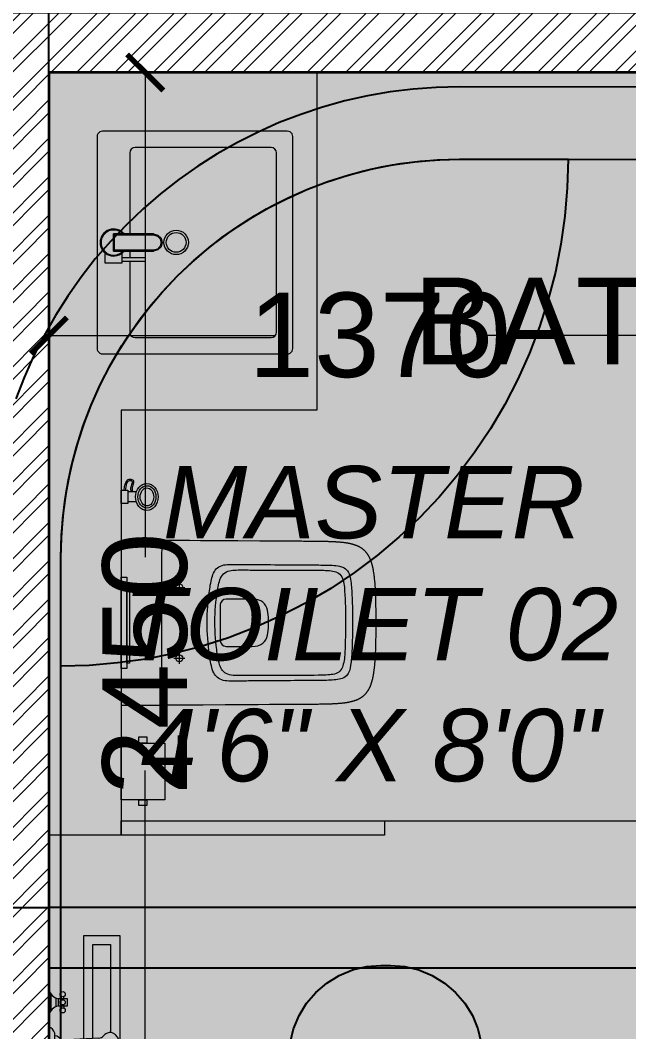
# Model space of a CAD drawing. Header units: millimetres. Extents: x 69529 to 85301, y 41669 to 59279.
# Drawn here: x 80280 to 81540, y 51397 to 53492 of the extents above; entities that cross this region are included whole.
import ezdxf

# ---------------------------------------------------------------- set-up
doc = ezdxf.new("R2010")
doc.units = ezdxf.units.MM
for name, color, linetype, lineweight, true_color in [('DA_DIMENSION', 7, 'Continuous', 5, 0xc2474747), ('DA_FURNITURE', 7, 'Continuous', 5, 0xc2666666), ('DA_HATCH', 7, 'Continuous', 5, 0xc2545454)]:
    doc.layers.add(name, color=color, linetype=linetype, lineweight=lineweight, true_color=true_color)
doc.layers.add('DA_TEXT IN SQ.FT', color=193, linetype='Continuous', lineweight=9)
doc.layers.add('DA_WALL', color=7, linetype='Continuous', lineweight=35)
for name, color, linetype in [('PROP-FURN', 9, 'CONTINUOUS'), ('PROP-SHELL', 7, 'CONTINUOUS'), ('PROP-TEXT', 3, 'CONTINUOUS'), ('PROP-WALL-NEW', 1, 'CONTINUOUS')]:
    doc.layers.add(name, color=color, linetype=linetype)
doc.styles.add('MtXpl_Arial', font='ArialItalic.ttf')
doc.styles.get("Standard").update_dxf_attribs({"font": 'Arial.ttf'})
doc.dimstyles.get("Standard").update_dxf_attribs({"dimtxt": 0.18, "dimasz": 0.18, "dimexe": 0.18, "dimexo": 0.0625, "dimgap": 0.09, "dimtad": 1, "dimtih": 1, "dimtoh": 1, "dimdec": 4, "dimdsep": 46, "dimtxsty": 'Standard', "dimcen": 0.09, "dimazin": 3, "dimtfac": 1, "dimtdec": 4, "dimtmove": 0, "dimatfit": 3, "dimfxl": 1, "dimtolj": 1})

# ---------------------------------------------------------------- blocks, each defined once
blk = doc.blocks.new('wc2')
at = {"layer": 'DA_FURNITURE'}
for p, q in [((-0.5973, -0.2609), (-0.6148, -0.2609)), ((-0.5973, -0.2814), (-0.6148, -0.2814))]:
    blk.add_line(p, q, dxfattribs=at)
for points in [[(-0.5384, 0.2388), (-0.5384, 0.3562), (-0.6288, 0.3562), (-0.6288, 0.2388)], [(-0.5758, 0.3562), (-0.5758, 0.3678), (-0.5921, 0.3678), (-0.5921, 0.3562)], [(-0.5758, 0.2257), (-0.5758, 0.2388), (-0.5921, 0.2388), (-0.5921, 0.2257)], [(-0.6288, -0.1808), (-0.6288, 0.0535), (-0.6288, 0.1121), (-0.6288, 0.1414), (-0.6288, 0.1561), (-0.6288, 0.1597), (-0.6288, 0.16), (-0.6288, 0.16), (-0.6288, 0.1601), (-0.6288, 0.1601), (-0.6288, 0.1601), (-0.6288, 0.1601), (-0.6287, 0.1601), (-0.6287, 0.1601), (-0.6285, 0.1601), (-0.6281, 0.1601), (-0.6277, 0.1601), (-0.6273, 0.1601), (-0.6269, 0.1601), (-0.6265, 0.1601), (-0.6261, 0.1601), (-0.6257, 0.1601), (-0.6253, 0.1601), (-0.6248, 0.1601), (-0.6244, 0.1601), (-0.624, 0.1601), (-0.6236, 0.1601), (-0.6231, 0.1601), (-0.6227, 0.1601), (-0.6223, 0.1601), (-0.6218, 0.1601), (-0.6214, 0.16), (-0.6209, 0.16), (-0.6205, 0.16), (-0.62, 0.16), (-0.6196, 0.16), (-0.6191, 0.16), (-0.6186, 0.16), (-0.6182, 0.16), (-0.6177, 0.16), (-0.6172, 0.16), (-0.6168, 0.16), (-0.6163, 0.16), (-0.6158, 0.16), (-0.6148, 0.16), (-0.6138, 0.16), (-0.6128, 0.16), (-0.6118, 0.16), (-0.6108, 0.16), (-0.6098, 0.16), (-0.6088, 0.16), (-0.6077, 0.16), (-0.6067, 0.16), (-0.6056, 0.16), (-0.6046, 0.16), (-0.6035, 0.16), (-0.6024, 0.16), (-0.6013, 0.16), (-0.6003, 0.16), (-0.5992, 0.16), (-0.5981, 0.16), (-0.597, 0.16), (-0.5958, 0.16), (-0.5947, 0.16), (-0.5936, 0.16), (-0.5925, 0.16), (-0.5914, 0.16), (-0.5902, 0.16), (-0.588, 0.16), (-0.5857, 0.16), (-0.5811, 0.16), (-0.5788, 0.16), (-0.5766, 0.16), (-0.5743, 0.16), (-0.572, 0.16), (-0.5709, 0.16), (-0.5698, 0.16), (-0.5687, 0.16), (-0.5675, 0.16), (-0.5664, 0.16), (-0.5653, 0.16), (-0.5642, 0.16), (-0.5631, 0.16), (-0.562, 0.16), (-0.5609, 0.16), (-0.5599, 0.16), (-0.5588, 0.16), (-0.5577, 0.16), (-0.5567, 0.16), (-0.5556, 0.16), (-0.5546, 0.16), (-0.5535, 0.16), (-0.5525, 0.16), (-0.5515, 0.16), (-0.5505, 0.16), (-0.5495, 0.16), (-0.5485, 0.16), (-0.5475, 0.16), (-0.5471, 0.16), (-0.5466, 0.16), (-0.5461, 0.16), (-0.5456, 0.16), (-0.5452, 0.16), (-0.5447, 0.16), (-0.5442, 0.16), (-0.5438, 0.16), (-0.5433, 0.16), (-0.5428, 0.16), (-0.5424, 0.16), (-0.5419, 0.16), (-0.5415, 0.16), (-0.541, 0.16), (-0.5406, 0.16), (-0.5402, 0.16), (-0.5397, 0.1599), (-0.5393, 0.1599), (-0.5389, 0.1599), (-0.5385, 0.1599), (-0.538, 0.1599), (-0.5376, 0.1599), (-0.5372, 0.1599), (-0.5368, 0.1599), (-0.5364, 0.1599), (-0.536, 0.1599), (-0.5356, 0.1599), (-0.5352, 0.1599), (-0.5348, 0.1599), (-0.5344, 0.1599), (-0.5343, 0.1599), (-0.5343, 0.1599), (-0.5343, 0.1599), (-0.5343, 0.1599), (-0.5343, 0.1599), (-0.5343, 0.1599), (-0.5342, 0.1599), (-0.5342, 0.1599), (-0.534, 0.1599), (-0.5333, 0.1599), (-0.5304, 0.1599), (-0.5276, 0.1599), (-0.5219, 0.1598), (-0.519, 0.1598), (-0.5183, 0.1598), (-0.5179, 0.1598), (-0.5178, 0.1598), (-0.5177, 0.1598), (-0.5177, 0.1598), (-0.5177, 0.1598), (-0.5177, 0.1598), (-0.5176, 0.1598), (-0.5176, 0.1598), (-0.5174, 0.1598), (-0.5167, 0.1598), (-0.5052, 0.1597), (-0.4938, 0.1596), (-0.4824, 0.1595), (-0.4709, 0.1594), (-0.4595, 0.1594), (-0.4138, 0.1591), (-0.4023, 0.1591), (-0.3909, 0.159), (-0.3852, 0.1589), (-0.3794, 0.1589), (-0.368, 0.1588), (-0.3451, 0.1587), (-0.3222, 0.1585), (-0.2993, 0.1583), (-0.2878, 0.1583), (-0.2763, 0.1582), (-0.2649, 0.1581), (-0.2534, 0.1581), (-0.252, 0.1581), (-0.2516, 0.1581), (-0.2515, 0.1581), (-0.2514, 0.1581), (-0.2514, 0.1581), (-0.2513, 0.1581), (-0.2513, 0.1581), (-0.251, 0.158), (-0.2495, 0.158), (-0.2467, 0.158), (-0.241, 0.158), (-0.2353, 0.158), (-0.2296, 0.1579), (-0.2267, 0.1579), (-0.2239, 0.1579), (-0.221, 0.1579), (-0.2182, 0.1578), (-0.2153, 0.1578), (-0.2124, 0.1577), (-0.2096, 0.1577), (-0.2067, 0.1576), (-0.2039, 0.1576), (-0.201, 0.1575), (-0.1982, 0.1574), (-0.1968, 0.1573), (-0.1953, 0.1573), (-0.1939, 0.1572), (-0.1925, 0.1572), (-0.1911, 0.1571), (-0.1896, 0.157), (-0.1882, 0.157), (-0.1868, 0.1569), (-0.1854, 0.1568), (-0.185, 0.1568), (-0.185, 0.1568), (-0.185, 0.1568), (-0.185, 0.1568), (-0.1849, 0.1568), (-0.1849, 0.1568), (-0.1848, 0.1568), (-0.1845, 0.1568), (-0.1831, 0.1567), (-0.1817, 0.1566), (-0.1804, 0.1565), (-0.179, 0.1564), (-0.1777, 0.1563), (-0.1763, 0.1562), (-0.1749, 0.1561), (-0.1736, 0.156), (-0.1722, 0.1558), (-0.1708, 0.1557), (-0.1695, 0.1555), (-0.1681, 0.1554), (-0.1668, 0.1552), (-0.1661, 0.1551), (-0.1654, 0.155), (-0.1647, 0.1549), (-0.164, 0.1548), (-0.1634, 0.1547), (-0.1627, 0.1546), (-0.162, 0.1545), (-0.1613, 0.1544), (-0.1607, 0.1542), (-0.16, 0.1541), (-0.1593, 0.154), (-0.1586, 0.1539), (-0.158, 0.1538), (-0.1573, 0.1536), (-0.1566, 0.1535), (-0.156, 0.1533), (-0.1553, 0.1532), (-0.1546, 0.1531), (-0.154, 0.1529), (-0.1536, 0.1528), (-0.1535, 0.1528), (-0.1534, 0.1528), (-0.1534, 0.1528), (-0.1533, 0.1528), (-0.1527, 0.1526), (-0.1521, 0.1525), (-0.1515, 0.1523), (-0.1509, 0.1522), (-0.1503, 0.152), (-0.1497, 0.1519), (-0.1491, 0.1517), (-0.1486, 0.1515), (-0.148, 0.1513), (-0.1474, 0.1512), (-0.1468, 0.151), (-0.1462, 0.1508), (-0.1456, 0.1506), (-0.1451, 0.1504), (-0.1445, 0.1502), (-0.1439, 0.15), (-0.1433, 0.1498), (-0.1427, 0.1496), (-0.1422, 0.1494), (-0.1416, 0.1491), (-0.141, 0.1489), (-0.1405, 0.1487), (-0.1399, 0.1484), (-0.1393, 0.1482), (-0.1388, 0.1479), (-0.1382, 0.1477), (-0.1377, 0.1474), (-0.1371, 0.1471), (-0.1366, 0.1469), (-0.136, 0.1466), (-0.1355, 0.1463), (-0.135, 0.146), (-0.1344, 0.1457), (-0.1339, 0.1454), (-0.1334, 0.1451), (-0.1329, 0.1448), (-0.1323, 0.1444), (-0.1318, 0.1441), (-0.1313, 0.1438), (-0.1308, 0.1434), (-0.1303, 0.1431), (-0.1298, 0.1427), (-0.1293, 0.1424), (-0.1288, 0.142), (-0.1283, 0.1416), (-0.1279, 0.1412), (-0.1277, 0.1411), (-0.1277, 0.1411), (-0.1277, 0.1411), (-0.1277, 0.1411), (-0.1277, 0.1411), (-0.1277, 0.1411), (-0.1275, 0.141), (-0.127, 0.1406), (-0.1266, 0.1401), (-0.1261, 0.1397), (-0.1256, 0.1393), (-0.1252, 0.1388), (-0.1247, 0.1384), (-0.1242, 0.138), (-0.1238, 0.1375), (-0.1234, 0.137), (-0.1229, 0.1366), (-0.1225, 0.1361), (-0.1221, 0.1356), (-0.1217, 0.1352), (-0.1213, 0.1347), (-0.1209, 0.1342), (-0.1205, 0.1337), (-0.1201, 0.1332), (-0.1198, 0.1327), (-0.1194, 0.1322), (-0.1191, 0.1317), (-0.1187, 0.1312), (-0.1184, 0.1307), (-0.118, 0.1301), (-0.1177, 0.1296), (-0.1173, 0.1291), (-0.117, 0.1285), (-0.1167, 0.128), (-0.1164, 0.1275), (-0.1161, 0.1269), (-0.1158, 0.1264), (-0.1155, 0.1258), (-0.1152, 0.1253), (-0.1149, 0.1247), (-0.1146, 0.1241), (-0.1144, 0.1236), (-0.1141, 0.123), (-0.1138, 0.1224), (-0.1136, 0.1219), (-0.1133, 0.1213), (-0.1131, 0.1207), (-0.1128, 0.1201), (-0.1126, 0.1195), (-0.1124, 0.119), (-0.1121, 0.1184), (-0.1119, 0.1178), (-0.1117, 0.1172), (-0.1115, 0.1166), (-0.1113, 0.116), (-0.1111, 0.1154), (-0.1109, 0.1148), (-0.1107, 0.1142), (-0.1105, 0.1136), (-0.1103, 0.113), (-0.1101, 0.1124), (-0.1099, 0.1117), (-0.1098, 0.1111), (-0.1096, 0.1105), (-0.1094, 0.1099), (-0.1092, 0.1093), (-0.1091, 0.1087), (-0.1089, 0.1081), (-0.1088, 0.1074), (-0.1086, 0.1068), (-0.1085, 0.1062), (-0.1083, 0.1056), (-0.1082, 0.105), (-0.108, 0.1043), (-0.1079, 0.1037), (-0.1078, 0.1031), (-0.1076, 0.1025), (-0.1075, 0.1018), (-0.1073, 0.1006), (-0.107, 0.0993), (-0.1068, 0.0981), (-0.1066, 0.0968), (-0.1064, 0.0956), (-0.1062, 0.0944), (-0.106, 0.0931), (-0.1058, 0.0919), (-0.1056, 0.0907), (-0.1054, 0.0894), (-0.1053, 0.0888), (-0.1053, 0.0885), (-0.1053, 0.0884), (-0.1053, 0.0883), (-0.1053, 0.0883), (-0.1053, 0.0882), (-0.1051, 0.0868), (-0.1049, 0.0854), (-0.1047, 0.084), (-0.1045, 0.0827), (-0.1044, 0.0813), (-0.1042, 0.0799), (-0.1041, 0.0785), (-0.1039, 0.0771), (-0.1038, 0.0757), (-0.1037, 0.0743), (-0.1036, 0.0729), (-0.1034, 0.0715), (-0.1033, 0.0701), (-0.1032, 0.0687), (-0.1031, 0.0674), (-0.103, 0.066), (-0.1029, 0.0646), (-0.1028, 0.0632), (-0.1028, 0.0618), (-0.1027, 0.0604), (-0.1026, 0.059), (-0.1025, 0.0576), (-0.1025, 0.0562), (-0.1024, 0.0548), (-0.1023, 0.0534), (-0.1023, 0.052), (-0.1022, 0.0506), (-0.1021, 0.0478), (-0.102, 0.045), (-0.102, 0.0422), (-0.1019, 0.0394), (-0.1018, 0.0366), (-0.1017, 0.0338), (-0.1017, 0.031), (-0.1016, 0.0254), (-0.1015, 0.024), (-0.1015, 0.0234), (-0.1015, 0.0226), (-0.1014, 0.0198), (-0.1014, 0.0169), (-0.1013, 0.0141), (-0.1013, 0.0112), (-0.1012, 0.0084), (-0.1012, 0.0055), (-0.1012, 0.0026), (-0.1012, -0.0002), (-0.1011, -0.0031), (-0.1011, -0.0059), (-0.1011, -0.0088), (-0.1011, -0.0116), (-0.1011, -0.0145), (-0.1011, -0.0174), (-0.1012, -0.0202), (-0.1012, -0.0231), (-0.1012, -0.0259), (-0.1012, -0.0288), (-0.1013, -0.0317), (-0.1013, -0.0345), (-0.1014, -0.0374), (-0.1014, -0.0402), (-0.1015, -0.0431), (-0.1016, -0.0487), (-0.1017, -0.0543), (-0.1018, -0.057), (-0.1019, -0.0598), (-0.1019, -0.0626), (-0.102, -0.0654), (-0.1021, -0.0682), (-0.1022, -0.071), (-0.1023, -0.0724), (-0.1023, -0.0738), (-0.1024, -0.0752), (-0.1024, -0.0766), (-0.1025, -0.078), (-0.1026, -0.0794), (-0.1026, -0.0808), (-0.1027, -0.0822), (-0.1028, -0.0836), (-0.1029, -0.085), (-0.103, -0.0864), (-0.1031, -0.0878), (-0.1032, -0.0892), (-0.1033, -0.0906), (-0.1034, -0.092), (-0.1035, -0.0934), (-0.1036, -0.0948), (-0.1038, -0.0962), (-0.1039, -0.0976), (-0.104, -0.0989), (-0.1042, -0.1003), (-0.1043, -0.1017), (-0.1045, -0.1031), (-0.1046, -0.1045), (-0.1048, -0.1059), (-0.105, -0.1073), (-0.1051, -0.108), (-0.1051, -0.108), (-0.1051, -0.108), (-0.1051, -0.1081), (-0.1051, -0.1083), (-0.1052, -0.1086), (-0.1053, -0.1098), (-0.1055, -0.111), (-0.1057, -0.1123), (-0.1059, -0.1135), (-0.1061, -0.1148), (-0.1063, -0.116), (-0.1065, -0.1173), (-0.1067, -0.1185), (-0.1069, -0.1198), (-0.1071, -0.121), (-0.1074, -0.1223), (-0.1075, -0.1229), (-0.1076, -0.1235), (-0.1078, -0.1242), (-0.1079, -0.1248), (-0.108, -0.1254), (-0.1082, -0.126), (-0.1083, -0.1267), (-0.1085, -0.1273), (-0.1086, -0.1279), (-0.1088, -0.1285), (-0.1089, -0.1292), (-0.1091, -0.1298), (-0.1092, -0.1304), (-0.1094, -0.131), (-0.1096, -0.1316), (-0.1098, -0.1323), (-0.1099, -0.1329), (-0.1101, -0.1335), (-0.1103, -0.1341), (-0.1105, -0.1347), (-0.1107, -0.1353), (-0.1109, -0.1359), (-0.1111, -0.1365), (-0.1113, -0.1371), (-0.1115, -0.1377), (-0.1117, -0.1383), (-0.112, -0.1389), (-0.1122, -0.1395), (-0.1124, -0.1401), (-0.1126, -0.1407), (-0.1129, -0.1413), (-0.1131, -0.1419), (-0.1134, -0.1425), (-0.1136, -0.143), (-0.1139, -0.1436), (-0.1142, -0.1442), (-0.1144, -0.1448), (-0.1147, -0.1453), (-0.115, -0.1459), (-0.1153, -0.1464), (-0.1156, -0.147), (-0.1159, -0.1476), (-0.1162, -0.1481), (-0.1165, -0.1487), (-0.1168, -0.1492), (-0.1171, -0.1497), (-0.1174, -0.1503), (-0.1178, -0.1508), (-0.1181, -0.1513), (-0.1185, -0.1519), (-0.1188, -0.1524), (-0.1192, -0.1529), (-0.1195, -0.1534), (-0.1199, -0.1539), (-0.1203, -0.1544), (-0.1207, -0.1549), (-0.1211, -0.1554), (-0.1215, -0.1559), (-0.1219, -0.1564), (-0.1223, -0.1568), (-0.1227, -0.1573), (-0.1231, -0.1578), (-0.1235, -0.1582), (-0.124, -0.1587), (-0.1244, -0.1591), (-0.1249, -0.1596), (-0.1253, -0.16), (-0.1258, -0.1605), (-0.1263, -0.1609), (-0.1268, -0.1613), (-0.1268, -0.1614), (-0.1269, -0.1614), (-0.1269, -0.1614), (-0.1269, -0.1615), (-0.1271, -0.1616), (-0.1273, -0.1618), (-0.1278, -0.1622), (-0.1282, -0.1625), (-0.1287, -0.1629), (-0.1292, -0.1633), (-0.1297, -0.1636), (-0.1302, -0.164), (-0.1307, -0.1644), (-0.1312, -0.1647), (-0.1317, -0.165), (-0.1322, -0.1654), (-0.1327, -0.1657), (-0.1333, -0.166), (-0.1338, -0.1663), (-0.1343, -0.1666), (-0.1348, -0.1669), (-0.1354, -0.1672), (-0.1359, -0.1675), (-0.1364, -0.1678), (-0.137, -0.1681), (-0.1375, -0.1683), (-0.1381, -0.1686), (-0.1386, -0.1688), (-0.1392, -0.1691), (-0.1397, -0.1693), (-0.1403, -0.1696), (-0.1409, -0.1698), (-0.1414, -0.17), (-0.142, -0.1703), (-0.1425, -0.1705), (-0.1431, -0.1707), (-0.1437, -0.1709), (-0.1443, -0.1711), (-0.1448, -0.1713), (-0.1454, -0.1715), (-0.146, -0.1717), (-0.1466, -0.1719), (-0.1472, -0.1721), (-0.1477, -0.1723), (-0.1483, -0.1724), (-0.1489, -0.1726), (-0.1495, -0.1728), (-0.1501, -0.1729), (-0.1507, -0.1731), (-0.1513, -0.1732), (-0.1519, -0.1734), (-0.1521, -0.1735), (-0.1522, -0.1735), (-0.1523, -0.1735), (-0.1525, -0.1735), (-0.1531, -0.1737), (-0.1538, -0.1739), (-0.1545, -0.174), (-0.1551, -0.1742), (-0.1558, -0.1743), (-0.1565, -0.1744), (-0.1571, -0.1746), (-0.1578, -0.1747), (-0.1585, -0.1748), (-0.1591, -0.175), (-0.1598, -0.1751), (-0.1605, -0.1752), (-0.1612, -0.1753), (-0.1618, -0.1754), (-0.1625, -0.1756), (-0.1632, -0.1757), (-0.1638, -0.1758), (-0.1645, -0.1759), (-0.1652, -0.176), (-0.1659, -0.1761), (-0.1665, -0.1761), (-0.1672, -0.1762), (-0.1686, -0.1764), (-0.1699, -0.1766), (-0.1713, -0.1767), (-0.1727, -0.1769), (-0.174, -0.177), (-0.1754, -0.1771), (-0.1767, -0.1772), (-0.1781, -0.1773), (-0.1795, -0.1774), (-0.1808, -0.1775), (-0.1822, -0.1776), (-0.1835, -0.1777), (-0.1836, -0.1777), (-0.1836, -0.1777), (-0.1836, -0.1777), (-0.1836, -0.1777), (-0.1837, -0.1777), (-0.1837, -0.1777), (-0.1841, -0.1777), (-0.1848, -0.1778), (-0.1862, -0.1779), (-0.1877, -0.1779), (-0.1891, -0.178), (-0.1905, -0.1781), (-0.1919, -0.1781), (-0.1934, -0.1782), (-0.1948, -0.1783), (-0.1962, -0.1783), (-0.1976, -0.1784), (-0.1991, -0.1784), (-0.2005, -0.1785), (-0.2033, -0.1785), (-0.2062, -0.1786), (-0.209, -0.1787), (-0.2119, -0.1787), (-0.2148, -0.1788), (-0.2176, -0.1788), (-0.2205, -0.1789), (-0.2233, -0.1789), (-0.2262, -0.1789), (-0.229, -0.1789), (-0.2319, -0.179), (-0.2376, -0.179), (-0.2433, -0.179), (-0.249, -0.179), (-0.2504, -0.179), (-0.2518, -0.179), (-0.2547, -0.1791), (-0.2604, -0.1791), (-0.2719, -0.1792), (-0.2833, -0.1792), (-0.3062, -0.1794), (-0.312, -0.1795), (-0.3148, -0.1795), (-0.3163, -0.1795), (-0.3166, -0.1795), (-0.3166, -0.1795), (-0.3166, -0.1795), (-0.3167, -0.1795), (-0.3168, -0.1795), (-0.3169, -0.1795), (-0.3173, -0.1795), (-0.3187, -0.1795), (-0.3416, -0.1797), (-0.3875, -0.18), (-0.4104, -0.1801), (-0.4333, -0.1802), (-0.4448, -0.1803), (-0.4476, -0.1803), (-0.4491, -0.1803), (-0.4498, -0.1803), (-0.45, -0.1804), (-0.45, -0.1804), (-0.45, -0.1804), (-0.45, -0.1804), (-0.45, -0.1804), (-0.4501, -0.1804), (-0.4502, -0.1804), (-0.4531, -0.1804), (-0.4645, -0.1804), (-0.4873, -0.1806), (-0.4987, -0.1806), (-0.5044, -0.1807), (-0.5102, -0.1807), (-0.5159, -0.1807), (-0.5162, -0.1807), (-0.5163, -0.1807), (-0.5164, -0.1807), (-0.5164, -0.1807), (-0.5164, -0.1807), (-0.5164, -0.1807), (-0.5164, -0.1807), (-0.5164, -0.1807), (-0.5166, -0.1807), (-0.517, -0.1807), (-0.5177, -0.1807), (-0.5205, -0.1808), (-0.5262, -0.1808), (-0.5319, -0.1809), (-0.5326, -0.1809), (-0.5328, -0.1809), (-0.5329, -0.1809), (-0.533, -0.1809), (-0.533, -0.1809), (-0.533, -0.1809), (-0.533, -0.1809), (-0.533, -0.1809), (-0.5331, -0.1809), (-0.5333, -0.1809), (-0.5337, -0.1809), (-0.5341, -0.1809), (-0.5341, -0.1809), (-0.5342, -0.1809), (-0.5342, -0.1809), (-0.5342, -0.1809), (-0.5342, -0.1809), (-0.5342, -0.1809), (-0.5342, -0.1809), (-0.5342, -0.1809), (-0.5342, -0.1809), (-0.5346, -0.1809), (-0.535, -0.1809), (-0.5354, -0.1809), (-0.5358, -0.1809), (-0.5362, -0.181), (-0.5366, -0.181), (-0.537, -0.181), (-0.5374, -0.181), (-0.5378, -0.181), (-0.5382, -0.181), (-0.5387, -0.181), (-0.5391, -0.181), (-0.5395, -0.181), (-0.54, -0.181), (-0.5404, -0.181), (-0.5408, -0.181), (-0.5413, -0.181), (-0.5417, -0.181), (-0.5422, -0.181), (-0.5426, -0.181), (-0.5431, -0.181), (-0.5435, -0.181), (-0.544, -0.181), (-0.5445, -0.181), (-0.5449, -0.181), (-0.5454, -0.181), (-0.5459, -0.181), (-0.5464, -0.181), (-0.5468, -0.181), (-0.5473, -0.181), (-0.5483, -0.181), (-0.5493, -0.181), (-0.5503, -0.181), (-0.5513, -0.181), (-0.5523, -0.181), (-0.5533, -0.181), (-0.5544, -0.181), (-0.5554, -0.181), (-0.5565, -0.181), (-0.5575, -0.181), (-0.5586, -0.181), (-0.5597, -0.181), (-0.5607, -0.181), (-0.5618, -0.181), (-0.5629, -0.181), (-0.564, -0.1809), (-0.5651, -0.1809), (-0.5662, -0.1809), (-0.5673, -0.1809), (-0.5685, -0.1809), (-0.5696, -0.1809), (-0.5707, -0.1809), (-0.5718, -0.1809), (-0.573, -0.1809), (-0.5752, -0.1809), (-0.5775, -0.1809), (-0.5798, -0.1809), (-0.5844, -0.1809), (-0.5867, -0.1809), (-0.5889, -0.1809), (-0.5912, -0.1809), (-0.5923, -0.1809), (-0.5935, -0.1809), (-0.5946, -0.1809), (-0.5957, -0.1809), (-0.5968, -0.1809), (-0.5979, -0.1809), (-0.599, -0.1809), (-0.6001, -0.1808), (-0.6012, -0.1808), (-0.6023, -0.1808), (-0.6034, -0.1808), (-0.6045, -0.1808), (-0.6055, -0.1808), (-0.6066, -0.1808), (-0.6076, -0.1808), (-0.6087, -0.1808), (-0.6097, -0.1808), (-0.6107, -0.1808), (-0.6117, -0.1808), (-0.6127, -0.1808), (-0.6137, -0.1808), (-0.6147, -0.1808), (-0.6157, -0.1808), (-0.6162, -0.1808), (-0.6167, -0.1808), (-0.6171, -0.1808), (-0.6176, -0.1808), (-0.6181, -0.1808), (-0.6185, -0.1808), (-0.619, -0.1808), (-0.6195, -0.1808), (-0.6199, -0.1808), (-0.6204, -0.1808), (-0.6208, -0.1808), (-0.6213, -0.1808), (-0.6217, -0.1808), (-0.6222, -0.1808), (-0.6226, -0.1808), (-0.6231, -0.1808), (-0.6235, -0.1808), (-0.6239, -0.1808), (-0.6243, -0.1808), (-0.6248, -0.1808), (-0.6252, -0.1808), (-0.6256, -0.1808), (-0.626, -0.1808), (-0.6264, -0.1808), (-0.6268, -0.1808), (-0.6272, -0.1808), (-0.6276, -0.1808), (-0.628, -0.1808), (-0.6284, -0.1808), (-0.6288, -0.1808)], [(-0.6174, -0.1051), (-0.6174, 0.0844), (-0.6288, 0.0844), (-0.6288, -0.1051)], [(-0.6117, -0.0938), (-0.6117, 0.073), (-0.6174, 0.073), (-0.6174, -0.0938)], [(-0.6288, -0.2851), (-0.6148, -0.2851), (-0.6148, -0.2572), (-0.6288, -0.2572)]]:
    blk.add_lwpolyline(points, close=True, dxfattribs=at)
for points in [[(-0.5198, 0.0632), (-0.4971, 0.0632)], [(-0.5085, 0.0746), (-0.5085, 0.0519)], [(-0.5198, -0.0837), (-0.4971, -0.0837)], [(-0.5085, -0.0724), (-0.5085, -0.0951)]]:
    blk.add_lwpolyline(points, dxfattribs=at)
at = {"layer": 'DA_FURNITURE', "extrusion": (0, 0, -1)}
for major_axis, ratio in [((0, 0.028), 0.833333), ((0, 0.0233), 0.8), ((0, 0.0186), 0.75)]:
    blk.add_ellipse((-0.5756, -0.2711), major_axis=major_axis, ratio=ratio, start_param=3.141593, end_param=9.424778, dxfattribs=at)
at = {"layer": 'DA_FURNITURE'}
for points, knots in [([(-0.5343, 0.1599), (-0.5361, 0.1599), (-0.5383, 0.1602), (-0.54, 0.1593), (-0.5421, 0.1583), (-0.5425, 0.1555), (-0.5429, 0.1534), (-0.545, 0.143), (-0.5444, 0.1321), (-0.5445, 0.1215), (-0.5447, 0.0993), (-0.5446, 0.077), (-0.5447, 0.0547), (-0.5447, 0.033), (-0.5447, 0.0112), (-0.5448, -0.0105), (-0.5447, -0.0549), (-0.545, -0.0994), (-0.5445, -0.1439), (-0.5444, -0.1544), (-0.5449, -0.1652), (-0.5427, -0.1755), (-0.5422, -0.1775), (-0.5417, -0.1797), (-0.5396, -0.1805), (-0.538, -0.1811), (-0.536, -0.181), (-0.5342, -0.1809)], [0, 0, 0, 0, 1, 1, 1, 2, 2, 2, 3, 3, 3, 4, 4, 4, 5, 5, 5, 6, 6, 6, 7, 7, 7, 8, 8, 8, 9, 9, 9, 9]), ([(-0.1501, -0.0105), (-0.1502, -0.0326), (-0.1503, -0.0549), (-0.1517, -0.077), (-0.1523, -0.0873), (-0.153, -0.0982), (-0.156, -0.1082), (-0.1573, -0.1125), (-0.1593, -0.1171), (-0.1625, -0.1204), (-0.1653, -0.1234), (-0.1692, -0.1253), (-0.1731, -0.1265), (-0.1828, -0.1294), (-0.1933, -0.1295), (-0.2033, -0.1298), (-0.2143, -0.1301), (-0.2252, -0.1302), (-0.2362, -0.1302), (-0.2584, -0.1304), (-0.2806, -0.1305), (-0.3029, -0.1307), (-0.325, -0.1308), (-0.3472, -0.131), (-0.3693, -0.1312), (-0.3804, -0.1313), (-0.3914, -0.1315), (-0.4025, -0.1314), (-0.4119, -0.1314), (-0.4218, -0.1303), (-0.4294, -0.1243), (-0.4367, -0.1183), (-0.4399, -0.1092), (-0.442, -0.1003), (-0.4444, -0.0898), (-0.4459, -0.0792), (-0.4473, -0.0685), (-0.4502, -0.0467), (-0.4513, -0.0246), (-0.4509, -0.0025), (-0.4505, 0.0195), (-0.4485, 0.0414), (-0.445, 0.0632), (-0.4433, 0.0732), (-0.4419, 0.0839), (-0.4374, 0.093), (-0.4333, 0.1011), (-0.4264, 0.1067), (-0.4177, 0.1089), (-0.4128, 0.1102), (-0.4076, 0.1104), (-0.4026, 0.1104), (-0.3972, 0.1104), (-0.3918, 0.1104), (-0.3864, 0.1103), (-0.3753, 0.1102), (-0.3642, 0.1102), (-0.353, 0.1101), (-0.3309, 0.1099), (-0.3087, 0.1097), (-0.2866, 0.1096), (-0.2646, 0.1094), (-0.2426, 0.1094), (-0.2205, 0.1092), (-0.2096, 0.109), (-0.1987, 0.1089), (-0.1878, 0.1079), (-0.1789, 0.1071), (-0.1692, 0.106), (-0.1626, 0.0993), (-0.1568, 0.0936), (-0.1551, 0.0852), (-0.1539, 0.0775), (-0.1524, 0.068), (-0.1518, 0.0584), (-0.1513, 0.0488), (-0.1504, 0.029), (-0.1502, 0.0093), (-0.1501, -0.0105)], [0, 0, 0, 0, 1, 1, 1, 2, 2, 2, 3, 3, 3, 4, 4, 4, 5, 5, 5, 6, 6, 6, 7, 7, 7, 8, 8, 8, 9, 9, 9, 10, 10, 10, 11, 11, 11, 12, 12, 12, 13, 13, 13, 14, 14, 14, 15, 15, 15, 16, 16, 16, 17, 17, 17, 18, 18, 18, 19, 19, 19, 20, 20, 20, 21, 21, 21, 22, 22, 22, 23, 23, 23, 24, 24, 24, 25, 25, 25, 26, 26, 26, 26]), ([(-0.1645, -0.0105), (-0.1646, -0.0326), (-0.1646, -0.0548), (-0.1663, -0.0768), (-0.1671, -0.0864), (-0.1678, -0.0969), (-0.1723, -0.1056), (-0.1767, -0.114), (-0.1851, -0.117), (-0.1939, -0.118), (-0.2044, -0.1193), (-0.2151, -0.1193), (-0.2256, -0.1194), (-0.2366, -0.1195), (-0.2476, -0.1194), (-0.2586, -0.1195), (-0.2807, -0.1195), (-0.3028, -0.1196), (-0.3249, -0.1196), (-0.3359, -0.1196), (-0.347, -0.1197), (-0.358, -0.1197), (-0.369, -0.1197), (-0.3799, -0.1199), (-0.3909, -0.1197), (-0.4001, -0.1195), (-0.41, -0.1187), (-0.4169, -0.1119), (-0.424, -0.1049), (-0.4262, -0.0948), (-0.428, -0.0855), (-0.4361, -0.0428), (-0.437, 0.0019), (-0.4311, 0.045), (-0.4297, 0.0554), (-0.4284, 0.0663), (-0.4252, 0.0764), (-0.4224, 0.0852), (-0.4172, 0.0929), (-0.4083, 0.0962), (-0.399, 0.0997), (-0.3884, 0.0988), (-0.3787, 0.0987), (-0.3677, 0.0987), (-0.3566, 0.0987), (-0.3456, 0.0987), (-0.3235, 0.0986), (-0.3014, 0.0986), (-0.2793, 0.0985), (-0.2572, 0.0985), (-0.2352, 0.0988), (-0.2132, 0.0982), (-0.2079, 0.0981), (-0.2026, 0.0978), (-0.1973, 0.0974), (-0.1928, 0.097), (-0.1882, 0.0965), (-0.1839, 0.0948), (-0.1753, 0.0916), (-0.1711, 0.0841), (-0.1691, 0.0756), (-0.1666, 0.0654), (-0.1659, 0.0549), (-0.1655, 0.0444), (-0.1651, 0.0335), (-0.1649, 0.0225), (-0.1647, 0.0116), (-0.1646, 0.0042), (-0.1645, -0.0031), (-0.1645, -0.0105)], [0, 0, 0, 0, 1, 1, 1, 2, 2, 2, 3, 3, 3, 4, 4, 4, 5, 5, 5, 6, 6, 6, 7, 7, 7, 8, 8, 8, 9, 9, 9, 10, 10, 10, 11, 11, 11, 12, 12, 12, 13, 13, 13, 14, 14, 14, 15, 15, 15, 16, 16, 16, 17, 17, 17, 18, 18, 18, 19, 19, 19, 20, 20, 20, 21, 21, 21, 22, 22, 22, 23, 23, 23, 23]), ([(-0.5085, 0.0703), (-0.5045, 0.0703), (-0.5013, 0.0672), (-0.5013, 0.0632), (-0.5013, 0.0593), (-0.5045, 0.0561), (-0.5085, 0.0561), (-0.5124, 0.0561), (-0.5156, 0.0593), (-0.5156, 0.0632), (-0.5156, 0.0672), (-0.5124, 0.0703), (-0.5085, 0.0703)], [0, 0, 0, 0, 1, 1, 1, 2, 2, 2, 3, 3, 3, 4, 4, 4, 4]), ([(-0.4119, -0.0595), (-0.4, -0.0596), (-0.3763, -0.0596), (-0.3644, -0.0595), (-0.3562, -0.0595), (-0.3474, -0.0596), (-0.3399, -0.0559), (-0.3273, -0.0495), (-0.3251, -0.0343), (-0.3243, -0.0217), (-0.3238, -0.016), (-0.3238, -0.005), (-0.3243, 0.0007), (-0.3251, 0.0134), (-0.3273, 0.0285), (-0.3399, 0.0349), (-0.3474, 0.0386), (-0.3562, 0.0385), (-0.3644, 0.0385), (-0.3644, 0.0385), (-0.3644, 0.0385), (-0.3644, 0.0385), (-0.3763, 0.0386), (-0.4, 0.0386), (-0.4119, 0.0385), (-0.4182, 0.0385), (-0.4236, 0.0333), (-0.4238, 0.027), (-0.4238, 0.027), (-0.4238, 0.027), (-0.4238, 0.027), (-0.4239, 0.0176), (-0.4241, -0.0011), (-0.4241, -0.0105), (-0.4241, -0.0199), (-0.4239, -0.0386), (-0.4238, -0.048), (-0.4236, -0.0543), (-0.4182, -0.0595), (-0.4119, -0.0595)], [0, 0, 0, 0, 1, 1, 1, 2, 2, 2, 3, 3, 3, 4, 4, 4, 5, 5, 5, 6, 6, 6, 7, 7, 7, 8, 8, 8, 9, 9, 9, 10, 10, 10, 11, 11, 11, 12, 12, 12, 13, 13, 13, 13]), ([(-0.5086, -0.0766), (-0.5046, -0.0766), (-0.5014, -0.0798), (-0.5014, -0.0837), (-0.5014, -0.0876), (-0.5046, -0.0908), (-0.5086, -0.0908), (-0.5125, -0.0908), (-0.5157, -0.0876), (-0.5157, -0.0837), (-0.5157, -0.0798), (-0.5125, -0.0766), (-0.5086, -0.0766)], [0, 0, 0, 0, 1, 1, 1, 2, 2, 2, 3, 3, 3, 4, 4, 4, 4]), ([(-0.6229, -0.2851), (-0.6227, -0.2865), (-0.6225, -0.2879), (-0.6219, -0.2913), (-0.6216, -0.2932), (-0.6206, -0.2978), (-0.6199, -0.3005), (-0.6178, -0.3045), (-0.6164, -0.3062), (-0.6133, -0.3078), (-0.6119, -0.3081), (-0.6094, -0.3082), (-0.608, -0.3081), (-0.6058, -0.3071), (-0.6049, -0.3064), (-0.6038, -0.3047), (-0.6035, -0.3037), (-0.6033, -0.302), (-0.6034, -0.3012), (-0.6037, -0.2987), (-0.6042, -0.2969), (-0.6052, -0.2933), (-0.6058, -0.2915), (-0.6068, -0.2874), (-0.6065, -0.2862), (-0.6058, -0.2844), (-0.6055, -0.2837), (-0.6033, -0.2814)], [0, 0, 0, 0, 0.111111, 0.111111, 0.222223, 0.222223, 0.376143, 0.376143, 0.530063, 0.530063, 0.640731, 0.640731, 0.73292, 0.73292, 0.792217, 0.792217, 0.840307, 0.840307, 0.888397, 0.888397, 0.996309, 0.996309, 1.104221, 1.104221, 1.307624, 1.307624, 1.422628, 1.422628, 1.422628, 1.422628]), ([(-0.62, -0.2851), (-0.6194, -0.2878), (-0.6177, -0.3017), (-0.6123, -0.3058), (-0.6037, -0.3045), (-0.6113, -0.2879), (-0.6088, -0.2835), (-0.6075, -0.2814)], [0, 0, 0, 0, 0.330819, 0.619422, 0.81589, 1.132999, 1.422628, 1.422628, 1.422628, 1.422628])]:
    blk.add_open_spline(points, degree=3, knots=knots, dxfattribs=at)
blk = doc.blocks.new('tap')
at = {"layer": 'DA_FURNITURE'}
for p, q in [((-0.1835, -0.2062), (-0.1835, -0.1402)), ((-0.1835, -0.2062), (-0.1835, -0.1402)), ((-0.1775, -0.1944), (-0.1775, -0.1519)), ((-0.1775, -0.1944), (-0.1775, -0.1519)), ((-0.1655, -0.1616), (-0.1655, -0.1845)), ((-0.1655, -0.1616), (-0.1655, -0.1845)), ((-0.1355, -0.1642), (-0.1595, -0.1642)), ((-0.1595, -0.1642), (-0.1595, -0.1822)), ((-0.1355, -0.1642), (-0.1595, -0.1642)), ((-0.1595, -0.1642), (-0.1595, -0.1822)), ((-0.1595, -0.1822), (-0.1355, -0.1822)), ((-0.1595, -0.1822), (-0.1355, -0.1822)), ((-0.1505, -0.1642), (-0.1505, -0.1582)), ((-0.1505, -0.1642), (-0.1505, -0.1582)), ((-0.1505, -0.1822), (-0.1505, -0.1882)), ((-0.1505, -0.1822), (-0.1505, -0.1882)), ((-0.1445, -0.1642), (-0.1445, -0.1582)), ((-0.1445, -0.1642), (-0.1445, -0.1582)), ((-0.1445, -0.1822), (-0.1445, -0.1882)), ((-0.1445, -0.1822), (-0.1445, -0.1882)), ((-0.1355, -0.1822), (-0.1355, -0.1642)), ((-0.1355, -0.1822), (-0.1355, -0.1642)), ((-0.1835, -0.331), (-0.1835, -0.2374)), ((-0.1835, -0.331), (-0.1835, -0.2374)), ((-0.1679, -0.3154), (-0.1679, -0.253)), ((-0.1679, -0.3154), (-0.1679, -0.253)), ((-0.0541, -0.2665), (-0.1679, -0.2721)), ((-0.0541, -0.2665), (-0.1679, -0.2721)), ((-0.1679, -0.2962), (-0.0541, -0.3018)), ((-0.1679, -0.2962), (-0.0541, -0.3018)), ((-0.1835, -0.4282), (-0.1835, -0.3622)), ((-0.1835, -0.4282), (-0.1835, -0.3622)), ((-0.1775, -0.4164), (-0.1775, -0.3739)), ((-0.1775, -0.4164), (-0.1775, -0.3739)), ((-0.1655, -0.3836), (-0.1655, -0.4065)), ((-0.1655, -0.3836), (-0.1655, -0.4065)), ((-0.1355, -0.3862), (-0.1595, -0.3862)), ((-0.1595, -0.3862), (-0.1595, -0.4042)), ((-0.1355, -0.3862), (-0.1595, -0.3862)), ((-0.1595, -0.3862), (-0.1595, -0.4042)), ((-0.1505, -0.3862), (-0.1505, -0.3802)), ((-0.1505, -0.3862), (-0.1505, -0.3802)), ((-0.1445, -0.3862), (-0.1445, -0.3802)), ((-0.1445, -0.3862), (-0.1445, -0.3802)), ((-0.1355, -0.4042), (-0.1355, -0.3862)), ((-0.1355, -0.4042), (-0.1355, -0.3862)), ((-0.1595, -0.4042), (-0.1355, -0.4042)), ((-0.1595, -0.4042), (-0.1355, -0.4042)), ((-0.1505, -0.4042), (-0.1505, -0.4102)), ((-0.1505, -0.4042), (-0.1505, -0.4102)), ((-0.1445, -0.4042), (-0.1445, -0.4102)), ((-0.1445, -0.4042), (-0.1445, -0.4102))]:
    blk.add_line(p, q, dxfattribs=at)
for points in [[(-0.0928, -0.2684), (-0.0928, 0), (0, 0), (0, -0.5683), (-0.0928, -0.5683), (-0.0928, -0.2999)], [(-0.0692, -0.2672), (-0.0692, -0.0237), (-0.0236, -0.0237), (-0.0236, -0.2515)], [(-0.0236, -0.3169), (-0.0236, -0.5446), (-0.0692, -0.5446), (-0.0692, -0.3011)]]:
    blk.add_lwpolyline(points, dxfattribs=at)
for centre in [(-0.1475, -0.1522), (-0.1475, -0.1522), (-0.1475, -0.1732), (-0.1475, -0.1732), (-0.1475, -0.1942), (-0.1475, -0.1942), (-0.1475, -0.3742), (-0.1475, -0.3742), (-0.1475, -0.3952), (-0.1475, -0.3952), (-0.1475, -0.4162), (-0.1475, -0.4162)]:
    blk.add_circle(centre, 0.00671, dxfattribs=at)
for centre, radius, start, end in [((-0.1505, -0.1312), 0.0342, 195.2551, 254.7449), ((-0.1505, -0.1312), 0.0342, 195.2551, 254.7449), ((-0.1505, -0.2152), 0.0342, 105.2551, 164.7449), ((-0.1505, -0.2152), 0.0342, 105.2551, 164.7449), ((-0.1899, -0.2593), 0.0229, 16.1502, 73.8498), ((-0.1899, -0.2593), 0.0229, 16.1502, 73.8498), ((-0.1674, -0.2766), 0.0165, 18.5395, 91.7649), ((-0.1674, -0.2766), 0.0165, 18.5395, 91.7649), ((-0.0581, -0.2424), 0.0244, 279.6247, 312.4678), ((-0.0581, -0.2424), 0.0244, 279.6247, 312.4678), ((-0.0209, -0.2769), 0.0265, 119.848, 141.5659), ((-0.0209, -0.2769), 0.0265, 119.848, 141.5659), ((-0.0247, -0.2702), 0.0188, 90, 119.848), ((-0.0247, -0.2702), 0.0188, 90, 119.848), ((-0.0247, -0.2702), 0.0188, 60.152, 90), ((-0.0247, -0.2702), 0.0188, 60.152, 90), ((-0.0286, -0.2769), 0.0265, 35.8238, 60.152), ((-0.0286, -0.2769), 0.0265, 35.8238, 60.152), ((-0.0346, -0.2813), 0.034, 16.6468, 35.8238), ((-0.0346, -0.2813), 0.034, 16.6468, 35.8238), ((-0.0442, -0.2842), 0.044, 0, 16.6468), ((-0.0442, -0.2842), 0.044, 0, 16.6468), ((-0.0442, -0.2842), 0.044, 343.3532, 360), ((-0.0442, -0.2842), 0.044, 343.3532, 360), ((-0.1674, -0.2917), 0.0165, 268.2351, 341.4605), ((-0.1674, -0.2917), 0.0165, 268.2351, 341.4605), ((-0.0581, -0.3259), 0.0244, 47.5322, 80.3753), ((-0.0581, -0.3259), 0.0244, 47.5322, 80.3753), ((-0.0209, -0.2914), 0.0265, 218.4341, 240.152), ((-0.0209, -0.2914), 0.0265, 218.4341, 240.152), ((-0.0286, -0.2914), 0.0265, 299.848, 324.1762), ((-0.0286, -0.2914), 0.0265, 299.848, 324.1762), ((-0.0346, -0.287), 0.034, 324.1762, 343.3532), ((-0.0346, -0.287), 0.034, 324.1762, 343.3532), ((-0.1899, -0.309), 0.0229, 286.1502, 343.8498), ((-0.1899, -0.309), 0.0229, 286.1502, 343.8498), ((-0.0247, -0.2981), 0.0188, 240.152, 270), ((-0.0247, -0.2981), 0.0188, 240.152, 270), ((-0.0247, -0.2981), 0.0188, 270, 299.848), ((-0.0247, -0.2981), 0.0188, 270, 299.848), ((-0.1505, -0.3532), 0.0342, 195.2551, 254.7449), ((-0.1505, -0.3532), 0.0342, 195.2551, 254.7449), ((-0.1505, -0.4372), 0.0342, 105.2551, 164.7449), ((-0.1505, -0.4372), 0.0342, 105.2551, 164.7449)]:
    blk.add_arc(centre, radius, start, end, dxfattribs=at)
blk = doc.blocks.new('A$C7B5F7F67-flat-2-flat-1-flat-2')
at = {"layer": 'DA_FURNITURE', "ltscale": 8}
for p, q in [((0.36, -0.0338), (0.0788, -0.0338)), ((0.0675, -0.045), (0.0675, -0.2128)), ((0.3713, -0.4163), (0.3713, -0.045)), ((0.0675, -0.2484), (0.0675, -0.2614)), ((0.0675, -0.2696), (0.0675, -0.4163)), ((0.0788, -0.4275), (0.36, -0.4275))]:
    blk.add_line(p, q, dxfattribs=at)
at = {"layer": 'DA_FURNITURE'}
for points in [[(0.0113, -0.4613), (0.3938, -0.4613), (0.3967, -0.4609), (0.3994, -0.4597), (0.4017, -0.458), (0.4035, -0.4556), (0.4046, -0.4529), (0.405, -0.45), (0.405, -0.0113), (0.4046, -0.0083), (0.4035, -0.0056), (0.4017, -0.0033), (0.3994, -0.0015), (0.3967, -0.0004), (0.3938, 0), (0.0113, 0), (0.0083, -0.0004), (0.0056, -0.0015), (0.0033, -0.0033), (0.0015, -0.0056), (0.0004, -0.0083), (0, -0.0113), (0, -0.45), (0.0004, -0.4529), (0.0015, -0.4556), (0.0033, -0.458), (0.0056, -0.4597), (0.0083, -0.4609)], [(0.1171, -0.2484), (0.0342, -0.2484), (0.0342, -0.2128), (0.1171, -0.2128), (0.126, -0.2152), (0.1325, -0.2217), (0.1349, -0.2306), (0.1325, -0.2395), (0.126, -0.246)], [(0.1171, -0.2463), (0.0363, -0.2463), (0.0363, -0.215), (0.1171, -0.215), (0.1249, -0.2171), (0.1307, -0.2228), (0.1327, -0.2306), (0.1307, -0.2384), (0.1249, -0.2442)], [(0.052, -0.2696), (0.052, -0.2614), (0.0997, -0.2614), (0.0997, -0.2696)]]:
    blk.add_lwpolyline(points, close=True, dxfattribs=at)
for points in [[(0.1171, -0.2128), (0.0342, -0.2128), (0.0342, -0.2484), (0.1171, -0.2484)], [(0.0163, -0.2523), (0.0163, -0.2523), (0.0163, -0.2724), (0.052, -0.2724), (0.052, -0.2524)]]:
    blk.add_lwpolyline(points, dxfattribs=at)
at = {"layer": 'DA_FURNITURE', "ltscale": 8}
for radius in [0.0253, 0.0205]:
    blk.add_circle((0.1637, -0.2304), radius, dxfattribs=at)
for centre, radius, start, end in [((0.0788, -0.045), 0.0113, 90, 180), ((0.36, -0.045), 0.0113, 360, 90), ((0.0342, -0.2306), 0.0281, 39.2551, 320.7449), ((0.0342, -0.2306), 0.026, 43.2723, 316.7277), ((0.0788, -0.4163), 0.0113, 180, 270), ((0.36, -0.4163), 0.0113, 270, 360)]:
    blk.add_arc(centre, radius, start, end, dxfattribs=at)
blk = doc.blocks.new('_ArchTick')
at = {"color": 0, "linetype": 'ByBlock', "const_width": 0.15}
blk.add_lwpolyline([(-0.5, -0.5), (0.5, 0.5)], dxfattribs=at)
blk = doc.blocks.new('*D169')
at = {"layer": 'DA_DIMENSION'}
for p, q in [((-20703.6, 92966.6), (-20703.6, 93166.8)), ((-20703.6, 93166.6), (-20236.4, 93166.6)), ((-19333.6, 93166.6), (-19800.8, 93166.6)), ((-19333.6, 92966.6), (-19333.6, 93166.8))]:
    blk.add_line(p, q, dxfattribs=at)
at = {"layer": 'Defpoints', "color": 0}
for p in [(-20703.6, 93166.6), (-20703.6, 92966.5), (-19333.6, 92966.5)]:
    blk.add_point(p, dxfattribs=at)
at = {"layer": 'DA_DIMENSION', "xscale": 75, "yscale": 75, "zscale": 75, "rotation": 180}
blk.add_blockref('_ArchTick', (-20703.6, 93166.6), dxfattribs=at)
at = {"layer": 'DA_DIMENSION', "xscale": 75, "yscale": 75, "zscale": 75}
blk.add_blockref('_ArchTick', (-19333.6, 93166.6), dxfattribs=at)
at = {"layer": 'DA_DIMENSION', "color": 7, "insert": (-20018.6, 93166.6), "char_height": 175, "attachment_point": 5}
blk.add_mtext('\\A1;1370', dxfattribs=at)
blk = doc.blocks.new('*D174')
at = {"layer": 'DA_DIMENSION'}
for p, q in [((-20703.5, 93711.5), (-20503.9, 93711.5)), ((-20504, 93711.5), (-20504, 92707.5)), ((-20504, 91261.5), (-20504, 92265.5)), ((-20703.5, 91261.5), (-20503.9, 91261.5))]:
    blk.add_line(p, q, dxfattribs=at)
at = {"layer": 'Defpoints', "color": 0}
for p in [(-20703.6, 93711.5), (-20703.6, 91261.5), (-20504, 91261.5)]:
    blk.add_point(p, dxfattribs=at)
at = {"layer": 'DA_DIMENSION', "xscale": 75, "yscale": 75, "zscale": 75}
for p, rotation in [((-20504, 93711.5), 90), ((-20504, 91261.5), 270)]:
    blk.add_blockref('_ArchTick', p, dxfattribs=dict(at, rotation=rotation))
at = {"layer": 'DA_DIMENSION', "color": 7, "insert": (-20504, 92486.5), "char_height": 175, "attachment_point": 5, "rotation": 90}
blk.add_mtext('\\A1;2450', dxfattribs=at)
blk = doc.blocks.new('fsdaafdh')
at = {"layer": 'DA_DIMENSION'}
dim = blk.add_linear_dim(base=(-20504.03029, 91261.52535), p1=(-20703.59418, 93711.52535), p2=(-20703.59418, 91261.52535), angle=90, dimstyle='Standard', dxfattribs=at)
dim.commit()
dim.dimension.update_dxf_attribs({"geometry": '*D174', "text_midpoint": (-20504.03029, 92486.52535)})
dim = blk.add_linear_dim(base=(-20703.59418, 93166.58677), p1=(-19333.59418, 92966.52535), p2=(-20703.59418, 92966.52535), dimstyle='Standard', dxfattribs=at)
dim.commit()
dim.dimension.update_dxf_attribs({"geometry": '*D169', "text_midpoint": (-20018.59418, 93166.58677)})

msp = doc.modelspace()

# ---------------------------------------------------------------- hatches: boundary and pattern name
at = {"layer": 'DA_HATCH'}
h = msp.add_hatch(dxfattribs=at)
h.set_pattern_fill('ANSI32', color=256, scale=150)
h.set_pattern_definition([(45, (101042.82, -215688.83), (-39.774756, 39.774756), []), (45, (101069.34, -215688.83), (-39.774756, 39.774756), [])])
h.paths.add_polyline_path([(78084.22813, 58058.9767), (78084.22813, 54438.9767), (77959.22813, 54438.9767), (77959.22813, 58058.9767), (77649.22813, 58058.9767), (77649.22813, 58208.9767), (77959.22813, 58208.9767), (77959.22813, 58958.9767), (77959.22813, 59108.9767), (78109.22813, 59108.9767), (78109.22813, 58208.9767), (78449.22813, 58208.9767), (78449.22813, 58058.9767)])
h.paths.add_polyline_path([(76589.22813, 58058.9767), (76899.22813, 58058.9767), (76899.22813, 58208.9767), (76614.22813, 58208.9767), (76614.22813, 58958.9767), (76614.22813, 59108.9767), (76464.22813, 59108.9767), (76464.22813, 58058.9767), (76464.22813, 57908.9767), (76589.22813, 57908.9767)])
h.paths.add_polyline_path([(80214.22813, 58058.9767), (80214.22813, 54438.9767), (80339.22813, 54438.9767), (80339.22813, 58058.9767), (80649.22813, 58058.9767), (80649.22813, 58208.9767), (80339.22813, 58208.9767), (80339.22813, 58958.9767), (80339.22813, 59108.9767), (80189.22813, 59108.9767), (80189.22813, 58208.9767), (79849.22813, 58208.9767), (79849.22813, 58058.9767)])
h.paths.add_polyline_path([(81709.22424, 58208.9767), (81709.22813, 58953.9767), (81709.22813, 59108.9767), (81859.22813, 59108.9767), (81859.22813, 58208.9767)])
h.paths.add_polyline_path([(81399.22813, 58058.9767), (81399.22813, 58208.9767), (81709.22813, 58208.9767), (81709.22813, 58058.9767)], flags=17)
h.paths.add_polyline_path([(81834.22813, 57008.9767), (81834.22813, 55458.9767), (81089.22813, 55458.9767), (81089.22813, 55583.9767), (81709.22813, 55583.9767), (81709.22813, 57008.9767)])
h.paths.add_polyline_path([(75709.22813, 54558.9767), (77039.22813, 54558.9767), (77039.22813, 54433.9767), (75709.22813, 54433.9767)])
h.paths.add_polyline_path([(76464.22813, 57008.9767), (76464.22813, 55458.9767), (77209.22813, 55458.9767), (77209.22813, 55583.9767), (76589.22813, 55583.9767), (76589.22813, 57008.9767)])
h.paths.add_polyline_path([(73414.22813, 54558.9767), (73264.22813, 54558.9767), (73264.22813, 56708.9767), (73414.22813, 56708.9767)])
h.paths.add_polyline_path([(73494.22813, 58678.9767), (73414.22813, 58678.9767), (73414.22813, 57908.9767), (73264.22813, 57908.9767), (73264.22813, 59108.9767), (73494.22813, 59108.9767)])
h.paths.add_polyline_path([(80214.22813, 49553.97669), (80214.22813, 50783.9767), (80214.22813, 53508.9767), (81834.22813, 53508.9767), (81834.22813, 53383.9767), (80339.22813, 53383.9767), (80339.22813, 50933.9767), (80649.22813, 50933.9767), (80649.22813, 50783.9767), (80364.22813, 50783.9767), (80364.22813, 47608.95613), (80134.22813, 47608.97669), (80134.22813, 47758.97669), (80214.22812, 47758.97669)])
h.paths.add_polyline_path([(81709.22813, 50933.9767), (81399.22813, 50933.9767), (81399.22813, 50783.9767), (81709.22813, 50783.9767)], flags=17)
h.paths.add_polyline_path([(81709.22813, 50783.9767), (81709.22813, 49703.97669), (81709.22813, 49553.97669), (81859.22813, 49553.97669), (81859.22813, 50173.9767), (81939.22813, 50173.9767), (81939.22813, 50323.9767), (81859.22813, 50323.9767), (81859.22813, 50783.9767)])
h.paths.add_polyline_path([(77299.22813, 47758.9767), (77299.22813, 47608.9767), (76909.22813, 47608.9767), (76909.22813, 47758.9767)])
edge = h.paths.add_edge_path()
edge.add_line((85034.22813, 50163.9767), (85034.22813, 54433.9767))
edge.add_line((85034.22813, 54433.9767), (85034.22813, 54558.9767))
edge.add_line((85034.22813, 54558.9767), (85034.22813, 58828.9767))
edge.add_line((85034.22813, 58828.9767), (84884.22813, 58828.9767))
edge.add_line((84884.22813, 58828.9767), (84884.22813, 54558.9767))
edge.add_line((84884.22813, 54558.9767), (81259.22813, 54558.9767))
edge.add_line((81259.22813, 54558.9767), (81259.22813, 54433.9767))
edge.add_line((81259.22813, 54433.9767), (84884.22813, 54433.9767))
edge.add_line((84884.22813, 54433.9767), (84884.22813, 50173.9767))
edge.add_line((84884.22813, 50173.9767), (85034.22813, 50173.9767))
h.paths.add_polyline_path([(81834.22813, 51983.9767), (81834.22813, 52638.9767), (81709.22813, 52638.9767), (81709.22813, 51983.9767)], flags=17)
h = msp.add_hatch(dxfattribs=at)
h.set_pattern_fill('ANSI35', color=256, scale=300)
h.set_pattern_definition([(45, (101042.82, -40322.55), (-53.03301, 53.03301), []), (45, (101095.855, -40322.55), (-53.03301, 53.03301), [93.75, -18.75, 0, -18.75])])
h.paths.add_polyline_path([(78084.22813, 58058.9767), (80214.22813, 58058.9767), (80214.22813, 57458.9767), (78084.22813, 57458.9767)])
h.paths.add_polyline_path([(76589.22813, 58058.9767), (77959.22813, 58058.9767), (77959.22813, 55583.9767), (77209.22813, 55583.9767), (76589.22813, 55583.9767), (76589.22813, 57013.97669), (76694.22813, 57013.9767), (76694.22813, 57913.9767), (76589.22813, 57913.9767)])
h.paths.add_polyline_path([(80339.22813, 58058.9767), (81709.22813, 58058.9767), (81709.22813, 55583.9767), (81089.22813, 55583.9767), (80339.22813, 55583.9767)])
h.paths.add_polyline_path([(81709.22813, 53383.9767), (80339.22813, 53383.9767), (80339.22813, 50933.97671), (81709.22813, 50933.97668), (81709.22813, 52638.9767)])

# ---------------------------------------------------------------- linework, layer by layer
at = {"layer": 'DA_FURNITURE'}
msp.add_line((80489.22813, 51833.9767), (81709.22813, 51833.9767), dxfattribs=at)
for points in [[(80894.22813, 52683.9767), (80489.22813, 52683.9767), (80489.22813, 51803.9767), (80339.22813, 51803.9767), (80339.22813, 53383.9767), (80894.22813, 53383.97669)], [(81034.22813, 51803.9767), (80489.22813, 51803.9767), (80489.22813, 51833.9767), (81034.22813, 51833.9767)]]:
    msp.add_lwpolyline(points, close=True, dxfattribs=at)
at = {"layer": 'DA_WALL'}
msp.add_lwpolyline([(80214.22813, 49553.97669), (80214.22813, 49553.97669), (80214.22813, 50783.9767), (80214.22813, 53508.9767), (81834.22813, 53508.9767), (81834.22813, 53383.9767), (80339.22813, 53383.9767), (80339.22813, 50933.9767), (80649.22813, 50933.9767), (80649.22813, 50783.9767), (80364.22813, 50783.9767), (80364.22813, 47608.95613), (80214.22813, 47608.97669), (80134.22813, 47608.97669), (80134.22813, 47758.97669), (80214.22812, 47758.97669)], close=True, dxfattribs=at)
at = {"layer": 'PROP-FURN'}
msp.add_lwpolyline([(80364.2, 52154), (80364.2, 52379), (80364.2, 52379), (80365.5, 52425.3), (80369.4, 52471.4), (80375.9, 52517.2), (80384.9, 52562.6), (80396.4, 52607.4), (80410.5, 52651.5), (80427, 52694.7), (80445.9, 52737), (80467.1, 52778.1), (80490.7, 52817.9), (80516.4, 52856.4), (80544.2, 52893.4), (80574, 52928.7), (80605.8, 52962.4), (80639.5, 52994.2), (80674.8, 53024), (80711.8, 53051.8), (80750.3, 53077.5), (80790.1, 53101.1), (80831.2, 53122.3), (80873.5, 53141.2), (80916.7, 53157.7), (80960.8, 53171.8), (81005.6, 53183.3), (81051, 53192.3), (81096.8, 53198.8), (81142.9, 53202.7), (81189.2, 53204), (81414.2, 53204), (81414.2, 53204), (81412.5, 53145.1), (81407.6, 53086.4), (81399.4, 53028.1), (81387.9, 52970.4), (81373.2, 52913.3), (81355.3, 52857.2), (81334.3, 52802.2), (81310.2, 52748.4), (81283.2, 52696.1), (81253.3, 52645.4), (81220.5, 52596.4), (81185.1, 52549.3), (81147.1, 52504.3), (81106.7, 52461.5), (81063.9, 52421.1), (81018.9, 52383.1), (80971.8, 52347.7), (80922.8, 52314.9), (80872.1, 52285), (80819.8, 52258), (80766, 52233.9), (80711, 52212.9), (80654.9, 52195), (80597.8, 52180.3), (80540.1, 52168.8), (80481.8, 52160.6), (80423.1, 52155.7), (80364.2, 52154)], close=True, dxfattribs=at)
msp.add_lwpolyline([(80839, 51373.7), (80846, 51402.7), (80857.4, 51430.3), (80873, 51455.7), (80892.3, 51478.4), (80915, 51497.7), (80940.4, 51513.3), (80968, 51524.7), (80997, 51531.7), (81026.7, 51534), (81046.7, 51534), (81076.4, 51531.7), (81105.4, 51524.7), (81133, 51513.3), (81158.4, 51497.7), (81181.1, 51478.4), (81200.4, 51455.7), (81216, 51430.3), (81227.4, 51402.7), (81234.4, 51373.7)], dxfattribs=at)
at = {"layer": 'PROP-SHELL'}
for points in [[(80214.2, 54104), (80214.2, 51654), (80339.2, 51654), (80339.2, 54104)], [(80339.2, 51529), (81834.2, 51529), (81834.2, 51654), (80339.2, 51654)]]:
    msp.add_lwpolyline(points, close=True, dxfattribs=at)
at = {"layer": 'PROP-WALL-NEW'}
for points in [[(82483.908, 53353.5), (81189.166, 53354), (81141.348, 53352.811), (81093.697, 53349.344), (81046.066, 53343.484), (80998.908, 53335.247), (80952.25, 53324.746), (80906.154, 53311.978), (80860.759, 53297.025), (80816.099, 53279.791), (80772.326, 53260.396), (80729.571, 53238.858), (80687.925, 53215.319), (80647.5, 53189.638), (80608.454, 53162.164), (80570.647, 53132.698), (80534.421, 53101.461), (80499.767, 53068.433), (80466.739, 53033.779), (80435.502, 52997.553), (80406.036, 52959.746), (80378.562, 52920.7), (80352.881, 52880.275), (80329.342, 52838.629), (80307.804, 52795.874), (80288.409, 52752.101), (80271.175, 52707.441)], [(80364.2, 50859), (80364.2, 52378.947), (80365.211, 52419.548), (80368.144, 52459.897), (80373.084, 52500.066), (80380.047, 52539.908), (80388.946, 52579.45), (80399.778, 52618.554), (80412.425, 52656.959), (80426.991, 52694.699), (80443.396, 52731.726), (80461.658, 52767.971), (80481.519, 52803.125), (80503.238, 52837.3), (80526.564, 52870.454), (80551.498, 52902.447), (80577.861, 52933.021), (80605.833, 52962.367), (80635.179, 52990.339), (80665.753, 53016.702), (80697.746, 53041.636), (80730.9, 53064.962), (80765.075, 53086.681), (80800.229, 53106.542), (80836.474, 53124.804), (80873.501, 53141.209), (80911.241, 53155.775), (80949.646, 53168.422), (80988.75, 53179.254), (81028.292, 53188.153), (81068.134, 53195.116), (81108.303, 53200.056), (81148.652, 53202.989), (81189.234, 53204), (82483.692, 53203.5)]]:
    msp.add_lwpolyline(points, dxfattribs=at)

# ---------------------------------------------------------------- block references
at = {"layer": 'DA_FURNITURE'}
for name, p, xscale, yscale, zscale in [('A$C7B5F7F67-flat-2-flat-1-flat-2', (80439.22812, 53262.10179), 1000, 1000, 1000), ('tap', (80486.03788, 51596.32768), 800.0000000000018, 800.0000000000018, 800.0000000000018)]:
    msp.add_blockref(name, p, dxfattribs=dict(at, xscale=xscale, yscale=yscale, zscale=zscale))
at = {"layer": 'DA_FURNITURE', "xscale": -1000, "yscale": 1000, "zscale": 1000, "rotation": 180}
msp.add_blockref('wc2', (81118.00083, 52233.48056), dxfattribs=at)
at = {"layer": 'DA_HATCH'}
msp.add_blockref('fsdaafdh', (101042.82231, -40327.54866), dxfattribs=at)

# ---------------------------------------------------------------- texts
at = {"layer": 'DA_TEXT IN SQ.FT', "style": 'MtXpl_Arial'}
for s, p in [('MASTER', (80575.46532, 52418.66045, 0)), ('TOILET 02', (80493.30298, 52166.10247, 0)), ('4\'6" X 8\'0"', (80529.42167, 51915.48855, 0))]:
    msp.add_text(s, height=150, dxfattribs=at).set_placement(p)
at = {"layer": 'PROP-TEXT'}
msp.add_text('BATH (EAST ROOM)', height=180, dxfattribs=at).set_placement((81094.2, 52779))

doc.saveas('drawing.dxf')
